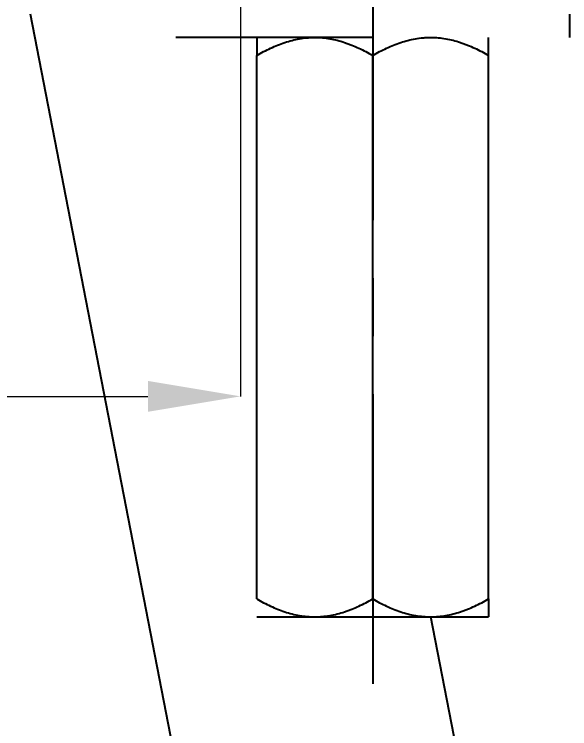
# Model space of a CAD drawing. Extents: x 0 to 790, y 0 to 579.
# Drawn here: x 510.71 to 534.68, y 207.46 to 238.29 of the extents above; entities that cross this region are included whole.
import ezdxf

# ---------------------------------------------------------------- set-up
doc = ezdxf.new("R2010")
doc.units = 0
doc.header["$LTSCALE"] = 10
doc.header["$MEASUREMENT"] = 0
doc.header["$PDMODE"] = 3
doc.header["$PDSIZE"] = -10
doc.linetypes.add('CENTER', pattern=[2, 1.25, -0.25, 0.25, -0.25])
doc.layers.get('0').update_dxf_attribs({"linetype": 'CONTINUOUS'})
doc.layers.get('DEFPOINTS').update_dxf_attribs({"linetype": 'CONTINUOUS'})
doc.layers.add('1', color=7, linetype='CONTINUOUS')
doc.styles.add('Daelim Dimension', font='')
doc.styles.get('Daelim Dimension').set_extended_font_data('나눔고딕')
doc.dimstyles.new('DEFAULT', dxfattribs={"dimscale": 2, "dimtxt": 2, "dimasz": 2, "dimexe": 0, "dimexo": 2, "dimgap": 1, "dimtad": 1, "dimdec": 0, "dimzin": 9, "dimdsep": 46, "dimtxsty": 'Daelim Dimension', "dimcen": 0.5, "dimclrd": 5, "dimclre": 5, "dimclrt": 256, "dimadec": 1, "dimazin": 0, "dimtfac": 1, "dimtdec": 0, "dimtix": 1, "dimtmove": 0, "dimatfit": 3, "dimfxl": 1, "dimtolj": 1, "dimtzin": 1, "dimlwd": 9, "dimlwe": 9, "dimarcsym": 0})

# ---------------------------------------------------------------- blocks, each defined once
blk = doc.blocks.new('*D1')
at = {"color": 5, "lineweight": 9, "ltscale": 0.5, "transparency": 16777216}
for p, q in [((405.482, 337.029), (405.482, 221.805)), ((520.477, 268.008), (520.477, 221.805)), ((409.482, 221.805), (516.477, 221.805))]:
    blk.add_line(p, q, dxfattribs=at)
at = {"color": 5, "ltscale": 0.5, "transparency": 16777216}
for points in [[(409.482, 222.472), (409.482, 221.139), (405.482, 221.805)], [(516.477, 222.472), (516.477, 221.139), (520.477, 221.805)]]:
    blk.add_solid(points, dxfattribs=at)
at = {"layer": 'DEFPOINTS', "color": 0, "ltscale": 0.5, "transparency": 16777216}
for p in [(405.482, 341.029), (520.477, 272.008), (520.477, 221.805)]:
    blk.add_point(p, dxfattribs=at)
at = {"color": 7, "lineweight": -3, "ltscale": 0.5, "transparency": 16777216, "insert": (462.979, 229.192), "char_height": 10, "attachment_point": 5, "style": 'Daelim Dimension'}
blk.add_mtext('\\A1;115', dxfattribs=at)

msp = doc.modelspace()

# ---------------------------------------------------------------- linework, layer by layer
at = {"layer": '1', "color": 1, "linetype": 'CENTER', "lineweight": -3}
msp.add_line((526.177, 281.904), (526.177, 209.366), dxfattribs=at)
at = {"layer": '1', "color": 7, "linetype": 'Continuous', "lineweight": -3}
for p, q in [((518.214, 203.267), (511.406, 238.293)), ((526.177, 238.292), (526.177, 237.292)), ((534.677, 237.292), (534.677, 238.292)), ((526.177, 237.292), (517.677, 237.292)), ((521.177, 213.065), (521.177, 236.518)), ((526.177, 213.065), (526.177, 236.518)), ((531.177, 213.065), (531.177, 236.518)), ((521.177, 212.292), (523.677, 212.292)), ((523.677, 212.292), (528.677, 212.292)), ((528.677, 212.292), (531.177, 212.292)), ((529.994, 205.557), (528.684, 212.292))]:
    msp.add_line(p, q, dxfattribs=at)
for points, knots in [([(521.177, 237.292), (521.177, 237.292), (521.177, 237.272), (521.177, 237.199), (521.177, 237.145), (521.177, 237.059), (521.177, 237.041), (521.177, 237.003), (521.177, 236.983), (521.177, 236.921), (521.177, 236.877), (521.177, 236.736), (521.177, 236.631), (521.177, 236.518)], [0, 0, 0, 0, 0.25, 0.25, 0.5, 0.5, 0.5625, 0.5625, 0.625, 0.625, 0.75, 0.75, 1, 1, 1, 1]), ([(521.177, 236.518), (521.372, 236.631), (521.571, 236.736), (521.973, 236.923), (522.176, 237.005), (522.591, 237.142), (522.803, 237.197), (523.126, 237.253), (523.235, 237.267), (523.4, 237.282), (523.456, 237.286), (523.566, 237.291), (523.621, 237.292), (523.677, 237.292)], [0, 0, 0, 0, 0.25, 0.25, 0.5, 0.5, 0.75, 0.75, 0.875, 0.875, 0.9375, 0.9375, 1, 1, 1, 1]), ([(523.677, 237.292), (523.896, 237.292), (524.113, 237.272), (524.541, 237.199), (524.752, 237.145), (525.013, 237.059), (525.065, 237.041), (525.17, 237.003), (525.221, 236.983), (525.376, 236.921), (525.479, 236.877), (525.782, 236.736), (525.981, 236.631), (526.177, 236.518)], [0, 0, 0, 0, 0.25, 0.25, 0.5, 0.5, 0.5625, 0.5625, 0.625, 0.625, 0.75, 0.75, 1, 1, 1, 1]), ([(526.177, 236.518), (526.372, 236.631), (526.571, 236.736), (526.973, 236.923), (527.176, 237.005), (527.591, 237.142), (527.803, 237.197), (528.126, 237.253), (528.235, 237.267), (528.4, 237.282), (528.456, 237.286), (528.566, 237.291), (528.621, 237.292), (528.677, 237.292)], [0, 0, 0, 0, 0.25, 0.25, 0.5, 0.5, 0.75, 0.75, 0.875, 0.875, 0.9375, 0.9375, 1, 1, 1, 1]), ([(528.677, 237.292), (528.896, 237.292), (529.113, 237.272), (529.541, 237.199), (529.752, 237.145), (530.013, 237.059), (530.065, 237.041), (530.17, 237.003), (530.221, 236.983), (530.376, 236.921), (530.479, 236.877), (530.782, 236.736), (530.981, 236.631), (531.177, 236.518)], [0, 0, 0, 0, 0.25, 0.25, 0.5, 0.5, 0.5625, 0.5625, 0.625, 0.625, 0.75, 0.75, 1, 1, 1, 1]), ([(531.177, 236.518), (531.177, 236.631), (531.177, 236.736), (531.177, 236.923), (531.177, 237.005), (531.177, 237.142), (531.177, 237.197), (531.177, 237.253), (531.177, 237.267), (531.177, 237.282), (531.177, 237.286), (531.177, 237.291), (531.177, 237.292), (531.177, 237.292)], [0, 0, 0, 0, 0.250175, 0.250175, 0.50035, 0.50035, 0.750526, 0.750526, 0.875613, 0.875613, 0.938157, 0.938157, 1, 1, 1, 1]), ([(521.177, 213.065), (521.372, 212.952), (521.571, 212.848), (521.973, 212.661), (522.176, 212.578), (522.591, 212.441), (522.803, 212.387), (523.126, 212.33), (523.235, 212.316), (523.4, 212.302), (523.456, 212.298), (523.566, 212.293), (523.621, 212.292), (523.677, 212.292)], [0, 0, 0, 0, 0.25, 0.25, 0.5, 0.5, 0.75, 0.75, 0.875, 0.875, 0.9375, 0.9375, 1, 1, 1, 1]), ([(523.677, 212.292), (523.896, 212.292), (524.113, 212.311), (524.541, 212.384), (524.752, 212.438), (525.013, 212.524), (525.065, 212.542), (525.17, 212.58), (525.221, 212.6), (525.376, 212.662), (525.479, 212.706), (525.782, 212.848), (525.981, 212.952), (526.177, 213.065)], [0, 0, 0, 0, 0.25, 0.25, 0.5, 0.5, 0.5625, 0.5625, 0.625, 0.625, 0.75, 0.75, 1, 1, 1, 1]), ([(526.177, 213.065), (526.372, 212.952), (526.571, 212.848), (526.973, 212.661), (527.176, 212.578), (527.591, 212.441), (527.803, 212.387), (528.126, 212.33), (528.235, 212.316), (528.4, 212.302), (528.456, 212.298), (528.566, 212.293), (528.621, 212.292), (528.677, 212.292)], [0, 0, 0, 0, 0.25, 0.25, 0.5, 0.5, 0.75, 0.75, 0.875, 0.875, 0.9375, 0.9375, 1, 1, 1, 1]), ([(528.677, 212.292), (528.896, 212.292), (529.113, 212.311), (529.541, 212.384), (529.752, 212.438), (530.013, 212.524), (530.065, 212.542), (530.17, 212.58), (530.221, 212.6), (530.376, 212.662), (530.479, 212.706), (530.782, 212.848), (530.981, 212.952), (531.177, 213.065)], [0, 0, 0, 0, 0.25, 0.25, 0.5, 0.5, 0.5625, 0.5625, 0.625, 0.625, 0.75, 0.75, 1, 1, 1, 1]), ([(531.177, 213.065), (531.177, 212.952), (531.177, 212.848), (531.177, 212.661), (531.177, 212.578), (531.177, 212.441), (531.177, 212.387), (531.177, 212.33), (531.177, 212.316), (531.177, 212.302), (531.177, 212.298), (531.177, 212.293), (531.177, 212.292), (531.177, 212.292)], [0, 0, 0, 0, 0.250175, 0.250175, 0.50035, 0.50035, 0.750526, 0.750526, 0.875613, 0.875613, 0.938157, 0.938157, 1, 1, 1, 1])]:
    msp.add_open_spline(points, degree=3, knots=knots, dxfattribs=at)

# ---------------------------------------------------------------- dimensions: what is measured, and where the dimension line sits
at = {"color": 5, "lineweight": -3, "ltscale": 0.5}
dim = msp.add_linear_dim(base=(520.477, 221.805), p1=(405.482, 341.029), p2=(520.477, 272.008), dimstyle='DEFAULT', override={"dimtxt": 5, "dimclrd": 5, "dimclre": 5, "dimclrt": 7}, dxfattribs=at)
dim.commit()
dim.dimension.update_dxf_attribs({"geometry": '*D1', "text_midpoint": (462.979, 229.192)})

doc.saveas('drawing.dxf')
